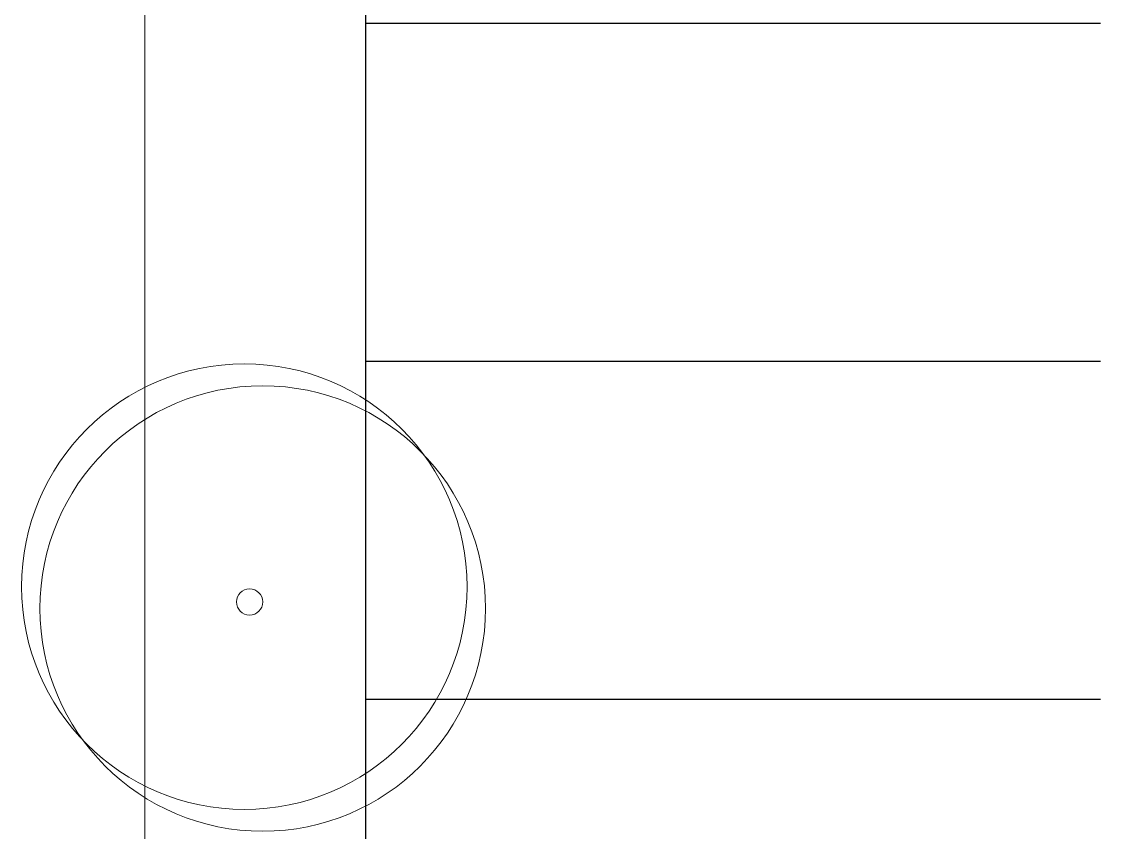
# Model space of a CAD drawing. Header units: metres. Extents: x 0 to 570, y -16 to 122.
# Drawn here: x 407.77 to 415.11, y 91.04 to 96.56 of the extents above; entities that cross this region are included whole.
import ezdxf

# ---------------------------------------------------------------- set-up
doc = ezdxf.new("R2010")
doc.units = ezdxf.units.M
doc.layers.add('ARQ- ARBOLES', color=85, linetype='Continuous', lineweight=13)
doc.layers.add('ARQ-ZONAS VERDES', color=82, linetype='Continuous', lineweight=13)
doc.layers.add('ARQ-SUELO', color=252, linetype='Continuous')

# ---------------------------------------------------------------- blocks, each defined once
blk = doc.blocks.new('ARBOL')
at = {"layer": 'ARQ- ARBOLES'}
for centre, radius in [((128.7315, 225.1114), 1.5154), ((128.8565, 224.9627), 1.5154), ((128.8208, 225.0668), 0.0892)]:
    blk.add_circle(centre, radius, dxfattribs=at)

msp = doc.modelspace()

# ---------------------------------------------------------------- linework, layer by layer
at = {"layer": 'ARQ-SUELO'}
for points in [[(410.1112, 101.1499), (410.1112, 52.8499)], [(410.1112, 96.5499), (415.1112, 96.5499)], [(410.1112, 94.2499), (415.1112, 94.2499)], [(410.1112, 91.9499), (415.1112, 91.9499)]]:
    msp.add_lwpolyline(points, dxfattribs=at)
at = {"layer": 'ARQ-ZONAS VERDES'}
msp.add_lwpolyline([(410.1112, 101.1499), (408.6112, 101.1499), (408.6112, 82.7499), (410.1112, 82.7499), (410.1112, 101.1499)], dxfattribs=at)

# ---------------------------------------------------------------- block references
at = {"layer": 'ARQ-ZONAS VERDES', "rotation": 180}
msp.add_blockref('ARBOL', (538.1445, 317.679), dxfattribs=at)

doc.saveas('drawing.dxf')
